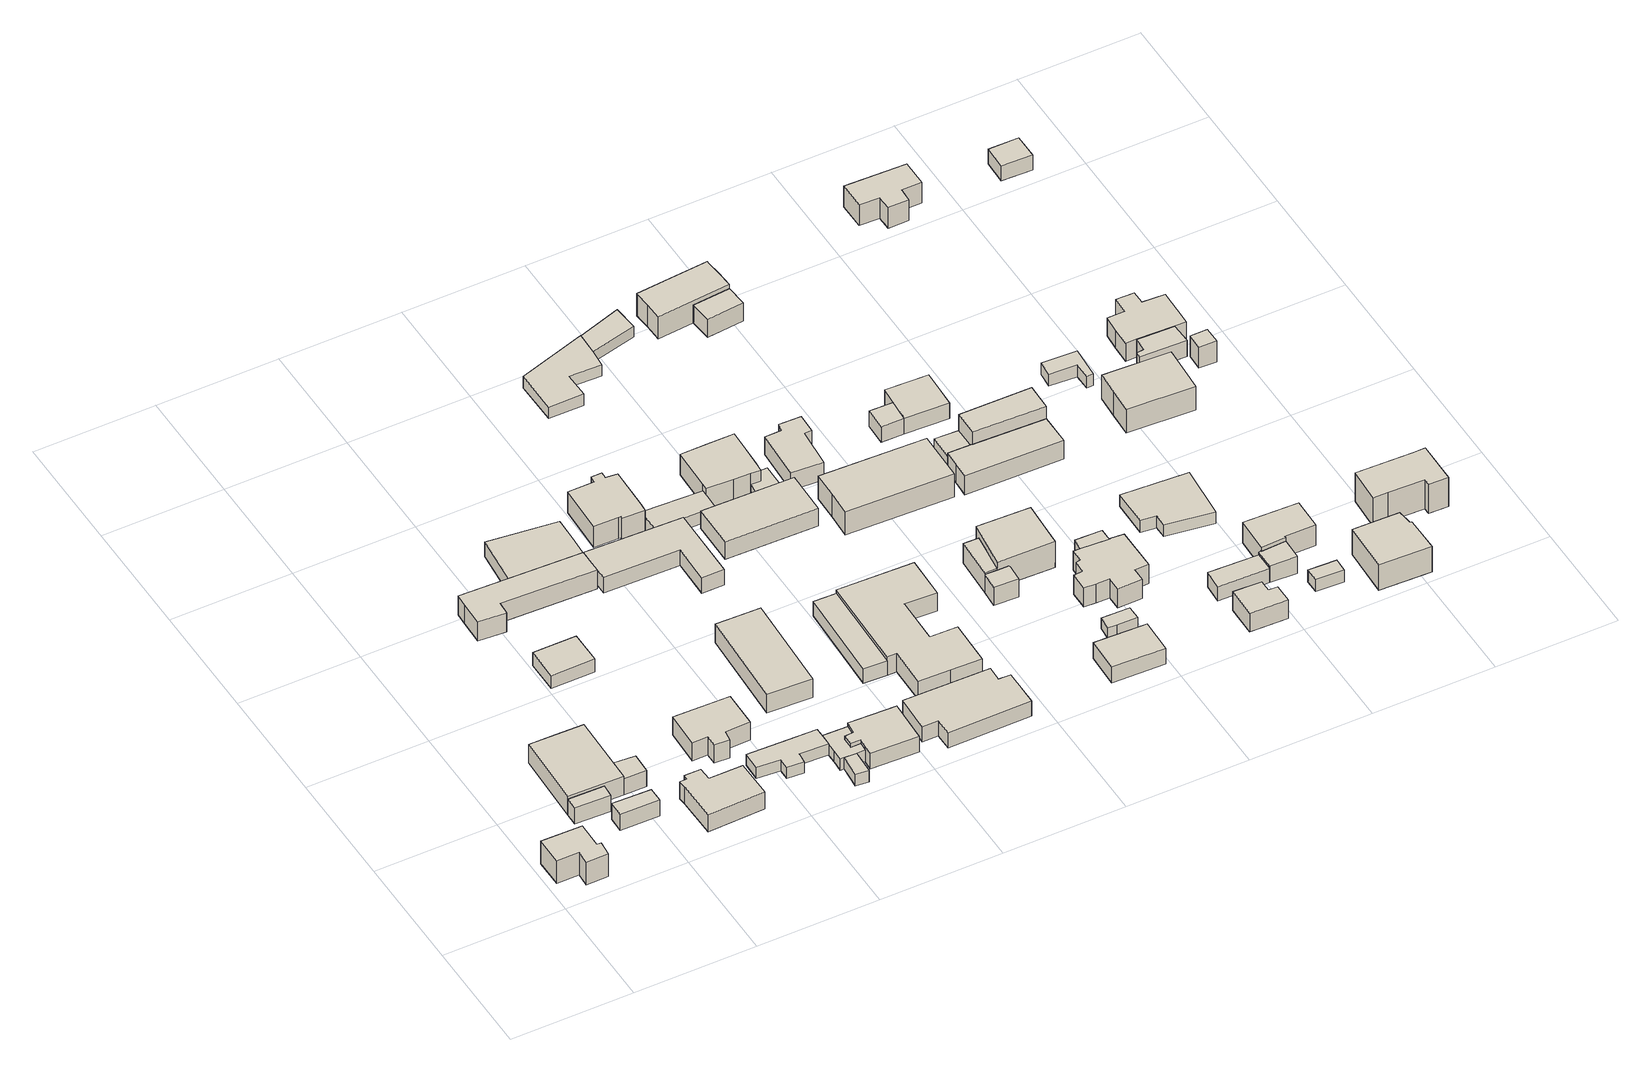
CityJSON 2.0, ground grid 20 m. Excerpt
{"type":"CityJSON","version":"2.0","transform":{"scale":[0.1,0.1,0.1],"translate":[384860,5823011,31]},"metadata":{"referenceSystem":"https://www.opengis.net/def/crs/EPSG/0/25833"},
"CityObjects":{
"building1":{"type":"Building","attributes":{"Gemeindeschluessel":"11000004","BezugspunktDach":"2200","function":"31001_1010","measuredHeight":4.39,"storeysAboveGround":1},"address":[{"country":"Germany","locality":"Berlin","thoroughfareNumber":"26","thoroughfareName":"Straße 70"}],"geometry":[{"type":"Solid","lod":"1","boundaries":[[[[0,1,2,3,4,5,6,7]],[[8,9,10,11,12,13,14,15]],[[8,15,7,6]],[[9,8,6,5]],[[10,9,5,4]],[[11,10,4,3]],[[12,11,3,2]],[[13,12,2,1]],[[14,13,1,0]],[[15,14,0,7]]]]}]},
"building2":{"type":"Building","attributes":{"Gemeindeschluessel":"11000004","BezugspunktDach":"2200","function":"31001_1010","measuredHeight":3.67,"storeysAboveGround":1},"address":[{"country":"Germany","locality":"Berlin","thoroughfareNumber":"26 (1)","thoroughfareName":"Straße 70"}],"geometry":[{"type":"Solid","lod":"1","boundaries":[[[[16,17,18,19]],[[20,21,22,23]],[[20,23,19,18]],[[21,20,18,17]],[[22,21,17,16]],[[23,22,16,19]]]]}]},
"building3":{"type":"Building","attributes":{"Gemeindeschluessel":"11000004","function":"31001_1010"},"address":[{"country":"Germany","locality":"Berlin","thoroughfareNumber":"28 (30)","thoroughfareName":"Straße 70"}],"children":["building3-1","building3-2","building3-3"]},
"building3-1":{"type":"BuildingPart","attributes":{"BezugspunktDach":"2200","measuredHeight":4.14,"storeysAboveGround":1},"parents":["building3"],"geometry":[{"type":"MultiSurface","lod":"1","boundaries":[[[24,25,26,27,28]],[[29,30,31,32,33]],[[29,33,28,27]],[[30,29,27,26]],[[31,30,26,25]],[[34,35,36,31,25,24]],[[33,32,24,28],[37,38,39,33]],[[32,36,35,34]],[[37,33,39,38]]]}]},
"building3-2":{"type":"BuildingPart","attributes":{"BezugspunktDach":"2200","measuredHeight":3.04,"storeysAboveGround":1},"parents":["building3"],"geometry":[{"type":"Solid","lod":"1","boundaries":[[[[40,41,35,34]],[[36,42,43,32]],[[42,36,35,41]],[[43,42,41,40]],[[32,43,40,34]],[[36,32,34,35]]]]}]},
"building3-3":{"type":"BuildingPart","attributes":{"BezugspunktDach":"2200","measuredHeight":3.04,"storeysAboveGround":1},"parents":["building3"],"geometry":[{"type":"Solid","lod":"1","boundaries":[[[[44,38,37,45]],[[33,39,46,47]],[[33,47,45,37]],[[46,39,38,44]],[[47,46,44,45]],[[39,33,37,38]]]]}]},
"building4":{"type":"Building","attributes":{"Gemeindeschluessel":"11000004","BezugspunktDach":"2200","function":"31001_1010","measuredHeight":4.05,"storeysAboveGround":1},"address":[{"country":"Germany","locality":"Berlin","thoroughfareNumber":"26 (2)","thoroughfareName":"Straße 70"}],"geometry":[{"type":"Solid","lod":"1","boundaries":[[[[48,49,50,51,52,53,54,55,56]],[[57,58,59,60,61,62,63,64,65]],[[57,65,56,55]],[[58,57,55,54]],[[59,58,54,53]],[[60,59,53,52]],[[61,60,52,51]],[[62,61,51,50]],[[63,62,50,49]],[[64,63,49,48]],[[65,64,48,56]]]]}]},
"building5":{"type":"Building","attributes":{"Gemeindeschluessel":"11000004","BezugspunktDach":"2200","function":"31001_1310","measuredHeight":2.54,"storeysAboveGround":1},"address":[{"country":"Germany","locality":"Berlin","thoroughfareNumber":"28 (1)","thoroughfareName":"Straße 70"}],"geometry":[{"type":"Solid","lod":"1","boundaries":[[[[66,67,68,69]],[[70,71,72,73]],[[70,73,69,68]],[[71,70,68,67]],[[72,71,67,66]],[[73,72,66,69]]]]}]},
"building6":{"type":"Building","attributes":{"Gemeindeschluessel":"11000004","BezugspunktDach":"2200","function":"31001_1010","measuredHeight":4.11,"storeysAboveGround":1},"address":[{"country":"Germany","locality":"Berlin","thoroughfareNumber":"28 (29)","thoroughfareName":"Straße 70"}],"geometry":[{"type":"Solid","lod":"1","boundaries":[[[[74,75,76,77,78,79,80,81]],[[82,83,84,85,86,87,88,89]],[[82,89,81,80]],[[83,82,80,79]],[[84,83,79,78]],[[85,84,78,77]],[[86,85,77,76]],[[87,86,76,75]],[[88,87,75,74]],[[89,88,74,81]]]]}]},
"building7":{"type":"Building","attributes":{"Gemeindeschluessel":"11000004","BezugspunktDach":"2200","function":"31001_1010","measuredHeight":4.95,"storeysAboveGround":1},"address":[{"country":"Germany","locality":"Berlin","thoroughfareNumber":"28","thoroughfareName":"Straße 70"}],"geometry":[{"type":"Solid","lod":"1","boundaries":[[[[90,91,92,93,94,95,96,97]],[[98,99,100,101,102,103,104,105]],[[98,105,97,96]],[[99,98,96,95]],[[100,99,95,94]],[[101,100,94,93]],[[102,101,93,92]],[[103,102,92,91]],[[104,103,91,90]],[[105,104,90,97]]]]}]},
"building8":{"type":"Building","attributes":{"Gemeindeschluessel":"11000004","BezugspunktDach":"2200","function":"31001_1310","measuredHeight":2.06,"storeysAboveGround":1},"address":[{"country":"Germany","locality":"Berlin","thoroughfareNumber":"26 (3)","thoroughfareName":"Straße 70"}],"geometry":[{"type":"Solid","lod":"1","boundaries":[[[[106,107,108,109,110,111,112,113,114,115]],[[116,117,118,119,120,121,122,123,124,125]],[[116,125,115,114]],[[117,116,114,113]],[[118,117,113,112]],[[119,118,112,111]],[[120,119,111,110]],[[121,120,110,109]],[[122,121,109,108]],[[123,122,108,107]],[[124,123,107,106]],[[125,124,106,115]]]]}]},
"building9":{"type":"Building","attributes":{"Gemeindeschluessel":"11000004","BezugspunktDach":"2200","function":"31001_1310","measuredHeight":2.2,"storeysAboveGround":1},"address":[{"country":"Germany","locality":"Berlin","thoroughfareNumber":"26 (5)","thoroughfareName":"Straße 70"}],"geometry":[{"type":"Solid","lod":"1","boundaries":[[[[126,127,128,129]],[[130,131,132,133]],[[130,133,129,128]],[[131,130,128,127]],[[132,131,127,126]],[[133,132,126,129]]]]}]},
"building10":{"type":"Building","attributes":{"Gemeindeschluessel":"11000004","BezugspunktDach":"2200","function":"31001_1000","measuredHeight":3.29,"storeysAboveGround":1},"address":[{"country":"Germany","locality":"Berlin","thoroughfareNumber":"30 (33)","thoroughfareName":"Straße 70"}],"geometry":[{"type":"Solid","lod":"1","boundaries":[[[[134,135,136,137,138]],[[139,140,141,142,143]],[[139,143,138,137]],[[140,139,137,136]],[[141,140,136,135]],[[142,141,135,134]],[[143,142,134,138]]]]}]},
"building11":{"type":"Building","attributes":{"Gemeindeschluessel":"11000004","BezugspunktDach":"2200","function":"51009_1610","measuredHeight":2.19,"storeysAboveGround":0},"address":[{"country":"Germany","locality":"Berlin"}],"geometry":[{"type":"Solid","lod":"1","boundaries":[[[[128,127,144,145,146,147,148,149,111,110,150,151]],[[152,153,154,155,156,157,158,159,160,131,130,161]],[[152,161,151,150]],[[153,152,150,110]],[[154,153,110,111]],[[155,154,111,149]],[[156,155,149,148]],[[157,156,148,147]],[[158,157,147,146]],[[159,158,146,145]],[[160,159,145,144]],[[131,160,144,127]],[[130,131,127,128]],[[161,130,128,151]]]]}]},
"building12":{"type":"Building","attributes":{"Gemeindeschluessel":"11000004","BezugspunktDach":"2200","function":"31001_1010","measuredHeight":4.24,"storeysAboveGround":1},"address":[{"country":"Germany","locality":"Berlin","thoroughfareNumber":"28 (28)","thoroughfareName":"Straße 70"}],"geometry":[{"type":"Solid","lod":"1","boundaries":[[[[162,163,164,165,166]],[[167,168,169,170,171]],[[167,171,166,165]],[[168,167,165,164]],[[169,168,164,163]],[[170,169,163,162]],[[171,170,162,166]]]]}]},
"building13":{"type":"Building","attributes":{"Gemeindeschluessel":"11000004","BezugspunktDach":"2200","function":"31001_1010","measuredHeight":4.25,"storeysAboveGround":1},"address":[{"country":"Germany","locality":"Berlin","thoroughfareNumber":"26 (4)","thoroughfareName":"Straße 70"}],"geometry":[{"type":"Solid","lod":"1","boundaries":[[[[172,173,174,175,176,177,178,179,180]],[[181,182,183,184,185,186,187,188,189]],[[181,189,180,179]],[[182,181,179,178]],[[183,182,178,177]],[[184,183,177,176]],[[185,184,176,175]],[[186,185,175,174]],[[187,186,174,173]],[[188,187,173,172]],[[189,188,172,180]]]]}]},
"building14":{"type":"Building","attributes":{"Gemeindeschluessel":"11000004","BezugspunktDach":"2200","function":"31001_1000","measuredHeight":2.99,"storeysAboveGround":1},"address":[{"country":"Germany","locality":"Berlin","thoroughfareNumber":"28 (31)","thoroughfareName":"Straße 70"}],"geometry":[{"type":"Solid","lod":"1","boundaries":[[[[92,190,191,192,193,194,94]],[[195,196,197,198,199,200,201]],[[195,201,94,194]],[[196,195,194,193]],[[197,196,193,192]],[[198,197,192,191]],[[199,198,191,190]],[[200,199,190,92]],[[201,200,92,94]]]]}]},
"building15":{"type":"Building","attributes":{"Gemeindeschluessel":"11000004","BezugspunktDach":"2200","function":"31001_1010","measuredHeight":5.04,"storeysAboveGround":1},"address":[{"country":"Germany","locality":"Berlin","thoroughfareNumber":"30 (32)","thoroughfareName":"Straße 70"}],"geometry":[{"type":"Solid","lod":"1","boundaries":[[[[202,203,204,205,206,207,208,209,210,211,212,213,214]],[[215,216,217,218,219,220,221,222,223,224,225,226,227]],[[215,227,214,213]],[[216,215,213,212]],[[217,216,212,211]],[[218,217,211,210]],[[219,218,210,209]],[[220,219,209,208]],[[221,220,208,207]],[[222,221,207,206]],[[223,222,206,205]],[[224,223,205,204]],[[225,224,204,203]],[[226,225,203,202]],[[227,226,202,214]]]]}]},
"building16":{"type":"Building","attributes":{"Gemeindeschluessel":"11000004","BezugspunktDach":"2200","function":"31001_1310","measuredHeight":2.84,"storeysAboveGround":1},"address":[{"country":"Germany","locality":"Berlin","thoroughfareNumber":"28 (27)","thoroughfareName":"Straße 70"}],"geometry":[{"type":"Solid","lod":"1","boundaries":[[[[228,229,230,231]],[[232,233,234,235]],[[232,235,231,230]],[[233,232,230,229]],[[234,233,229,228]],[[235,234,228,231]]]]}]},
"building17":{"type":"Building","attributes":{"Gemeindeschluessel":"11000004","BezugspunktDach":"2200","function":"31001_1010","measuredHeight":2.87,"storeysAboveGround":1},"address":[{"country":"Germany","locality":"Berlin","thoroughfareNumber":"26 (6)","thoroughfareName":"Straße 70"}],"geometry":[{"type":"Solid","lod":"1","boundaries":[[[[236,237,238,239,240,241,242,243]],[[244,245,246,247,248,249,250,251]],[[244,251,243,242]],[[245,244,242,241]],[[246,245,241,240]],[[247,246,240,239]],[[248,247,239,238]],[[249,248,238,237]],[[250,249,237,236]],[[251,250,236,243]]]]}]},
"building18":{"type":"Building","attributes":{"Gemeindeschluessel":"11000004","BezugspunktDach":"2200","function":"31001_1310","measuredHeight":2.23,"storeysAboveGround":1},"address":[{"country":"Germany","locality":"Berlin","thoroughfareNumber":"30 (31)","thoroughfareName":"Straße 70"}],"geometry":[{"type":"Solid","lod":"1","boundaries":[[[[252,253,254,255,256,257]],[[258,259,260,261,262,263]],[[258,263,257,256]],[[259,258,256,255]],[[260,259,255,254]],[[261,260,254,253]],[[262,261,253,252]],[[263,262,252,257]]]]}]},
"building19":{"type":"Building","attributes":{"Gemeindeschluessel":"11000004","BezugspunktDach":"2200","function":"31001_1310","measuredHeight":3.51,"storeysAboveGround":1},"address":[{"country":"Germany","locality":"Berlin","thoroughfareNumber":"28 (26)","thoroughfareName":"Straße 70"}],"geometry":[{"type":"Solid","lod":"1","boundaries":[[[[264,265,266,267,268,269,270,271,272,273,274]],[[233,275,276,277,278,279,280,281,282,283,234]],[[233,234,274,273]],[[275,233,273,272]],[[276,275,272,271]],[[277,276,271,270]],[[278,277,270,269]],[[279,278,269,268]],[[280,279,268,267]],[[281,280,267,266]],[[282,281,266,265]],[[283,282,265,264]],[[234,283,264,274]]]]}]},
"building20":{"type":"Building","attributes":{"Gemeindeschluessel":"11000004","BezugspunktDach":"2200","function":"31001_1000","measuredHeight":3.37,"storeysAboveGround":1},"address":[{"country":"Germany","locality":"Berlin","thoroughfareNumber":"28 (32)","thoroughfareName":"Straße 70"}],"geometry":[{"type":"Solid","lod":"1","boundaries":[[[[284,285,286,287]],[[288,289,290,291]],[[288,291,287,286]],[[289,288,286,285]],[[290,289,285,284]],[[291,290,284,287]]]]}]},
"building21":{"type":"Building","attributes":{"Gemeindeschluessel":"11000004","BezugspunktDach":"2200","function":"31001_1000","measuredHeight":2.21,"storeysAboveGround":1},"address":[{"country":"Germany","locality":"Berlin","thoroughfareNumber":"30 (35)","thoroughfareName":"Straße 70"}],"geometry":[{"type":"Solid","lod":"1","boundaries":[[[[292,293,294,295,296,297,298]],[[299,300,301,302,303,304,305]],[[299,305,298,297]],[[300,299,297,296]],[[301,300,296,295]],[[302,301,295,294]],[[303,302,294,293]],[[304,303,293,292]],[[305,304,292,298]]]]}]},
"building22":{"type":"Building","attributes":{"Gemeindeschluessel":"11000004","BezugspunktDach":"2200","function":"31001_1000","measuredHeight":5.06,"storeysAboveGround":1},"address":[{"country":"Germany","locality":"Berlin","thoroughfareNumber":"30 (30)","thoroughfareName":"Straße 70"}],"geometry":[{"type":"Solid","lod":"1","boundaries":[[[[306,307,308,309,310,311,312,313,314]],[[315,316,317,318,319,320,321,322,323]],[[315,323,314,313]],[[316,315,313,312]],[[317,316,312,311]],[[318,317,311,310]],[[319,318,310,309]],[[320,319,309,308]],[[321,320,308,307]],[[322,321,307,306]],[[323,322,306,314]]]]}]},
"building23":{"type":"Building","attributes":{"Gemeindeschluessel":"11000004","BezugspunktDach":"2200","function":"31001_1310","measuredHeight":1.45,"storeysAboveGround":1},"address":[{"country":"Germany","locality":"Berlin","thoroughfareNumber":"30 (29)","thoroughfareName":"Straße 70"}],"geometry":[{"type":"Solid","lod":"1","boundaries":[[[[324,325,326,327,328,329]],[[330,331,332,333,334,335]],[[330,335,329,328]],[[331,330,328,327]],[[332,331,327,326]],[[333,332,326,325]],[[334,333,325,324]],[[335,334,324,329]]]]}]},
"building24":{"type":"Building","attributes":{"Gemeindeschluessel":"11000004","BezugspunktDach":"2200","function":"31001_2143","measuredHeight":2.06,"storeysAboveGround":1},"address":[{"country":"Germany","locality":"Berlin","thoroughfareNumber":"30 (34)","thoroughfareName":"Straße 70"}],"geometry":[{"type":"Solid","lod":"1","boundaries":[[[[336,337,338,339]],[[299,340,341,300]],[[299,300,339,338]],[[340,299,338,337]],[[341,340,337,336]],[[300,341,336,339]]]]}]},
"building25":{"type":"Building","attributes":{"Gemeindeschluessel":"11000004","BezugspunktDach":"2200","function":"31001_1010","measuredHeight":3.46,"storeysAboveGround":1},"address":[{"country":"Germany","locality":"Berlin","thoroughfareNumber":"30 (28)","thoroughfareName":"Straße 70"}],"geometry":[{"type":"Solid","lod":"1","boundaries":[[[[342,343,344,345,346,347,348,349]],[[350,351,352,353,354,355,356,357]],[[350,357,349,348]],[[351,350,348,347]],[[352,351,347,346]],[[353,352,346,345]],[[354,353,345,344]],[[355,354,344,343]],[[356,355,343,342]],[[357,356,342,349]]]]}]},
"building26":{"type":"Building","attributes":{"Gemeindeschluessel":"11000004","BezugspunktDach":"2200","function":"31001_1000","measuredHeight":3.62,"storeysAboveGround":1},"address":[{"country":"Germany","locality":"Berlin","thoroughfareNumber":"26 (20)","thoroughfareName":"Straße 70"}],"geometry":[{"type":"Solid","lod":"1","boundaries":[[[[358,359,360,361,362]],[[363,364,365,366,367]],[[363,367,362,361]],[[364,363,361,360]],[[365,364,360,359]],[[366,365,359,358]],[[367,366,358,362]]]]}]},
"building27":{"type":"Building","attributes":{"Gemeindeschluessel":"11000004","BezugspunktDach":"2200","function":"31001_1000","measuredHeight":6.09,"storeysAboveGround":1},"address":[{"country":"Germany","locality":"Berlin","thoroughfareNumber":"28 (2)","thoroughfareName":"Straße 70"}],"geometry":[{"type":"Solid","lod":"1","boundaries":[[[[368,369,370,371,372]],[[373,374,375,376,377]],[[373,377,372,371]],[[374,373,371,370]],[[375,374,370,369]],[[376,375,369,368]],[[377,376,368,372]]]]}]},
"building28":{"type":"Building","attributes":{"Gemeindeschluessel":"11000004","function":"31001_1010"},"address":[{"country":"Germany","locality":"Berlin","thoroughfareNumber":"28 (25)","thoroughfareName":"Straße 70"}],"children":["building28-1","building28-2","building28-3"]},
"building28-1":{"type":"BuildingPart","attributes":{"BezugspunktDach":"2200","measuredHeight":6.24,"storeysAboveGround":1},"parents":["building28"],"geometry":[{"type":"MultiSurface","lod":"1","boundaries":[[[378,379,380,381,382]],[[383,384,385,386,387]],[[383,388,389,390,382,381]],[[384,383,381,380]],[[385,384,380,379]],[[386,385,379,378]],[[391,392,393,386,378,382]],[[387,390,389,388]],[[387,393,392,391]]]}]},
"building28-2":{"type":"BuildingPart","attributes":{"BezugspunktDach":"2200","measuredHeight":3.85,"storeysAboveGround":1},"parents":["building28"],"geometry":[{"type":"Solid","lod":"1","boundaries":[[[[390,389,394,395]],[[396,388,387,397]],[[396,397,395,394]],[[388,396,394,389]],[[397,387,390,395],[397,398,391,387]],[[389,390,387,388]],[[391,398,397,387]]]]}]},
"building28-3":{"type":"BuildingPart","attributes":{"BezugspunktDach":"2200","measuredHeight":3.99,"storeysAboveGround":1},"parents":["building28"],"geometry":[{"type":"MultiSurface","lod":"1","boundaries":[[[399,392,398,400]],[[397,393,401,402]],[[397,402,400,398]],[[401,393,392,399]],[[402,401,399,400]],[[393,387,391,392]],[[398,391,387,397]]]}]},
"building29":{"type":"Building","attributes":{"Gemeindeschluessel":"11000004","BezugspunktDach":"2200","function":"31001_1310","measuredHeight":2,"storeysAboveGround":1},"address":[{"country":"Germany","locality":"Berlin","thoroughfareNumber":"28 (24)","thoroughfareName":"Straße 70"}],"geometry":[{"type":"Solid","lod":"1","boundaries":[[[[403,404,405,406,407]],[[408,409,410,411,412]],[[408,412,407,406]],[[409,408,406,405]],[[410,409,405,404]],[[411,410,404,403]],[[412,411,403,407]]]]}]},
"building30":{"type":"Building","attributes":{"Gemeindeschluessel":"11000004","function":"31001_1010"},"address":[{"country":"Germany","locality":"Berlin","thoroughfareNumber":"30","thoroughfareName":"Straße 70"}],"children":["building30-1","building30-2"]},
"building30-1":{"type":"BuildingPart","attributes":{"BezugspunktDach":"2200","measuredHeight":5.17,"storeysAboveGround":1},"parents":["building30"],"geometry":[{"type":"Solid","lod":"1","boundaries":[[[[413,414,415,416,417,418,419,420]],[[421,422,423,424,425,426,427,428]],[[421,428,420,419]],[[422,421,419,418]],[[423,422,418,417]],[[424,423,417,416]],[[425,424,416,415]],[[426,425,415,414],[429,430,431,425]],[[427,426,414,413]],[[428,427,413,420]],[[430,429,425,431]]]]}]},
"building30-2":{"type":"BuildingPart","attributes":{"BezugspunktDach":"2200","measuredHeight":3.55,"storeysAboveGround":1},"parents":["building30"],"geometry":[{"type":"Solid","lod":"1","boundaries":[[[[432,433,431,430]],[[425,434,435,429]],[[434,425,431,433]],[[435,434,433,432]],[[429,435,432,430]],[[429,430,431,425]]]]}]},
"building31":{"type":"Building","attributes":{"Gemeindeschluessel":"11000004","function":"31001_1010"},"address":[{"country":"Germany","locality":"Berlin","thoroughfareNumber":"28 (23)","thoroughfareName":"Straße 70"}],"children":["building31-1","building31-2"]},
"building31-1":{"type":"BuildingPart","attributes":{"BezugspunktDach":"2200","measuredHeight":5.61,"storeysAboveGround":1},"parents":["building31"],"geometry":[{"type":"MultiSurface","lod":"1","boundaries":[[[436,437,438,439,440,441,442,443,444,445,446,447,448,449,450,451]],[[452,453,454,455,456,457,458,459,460,461,462,463,464,465,466,467]],[[452,467,451,450]],[[453,452,450,449]],[[454,453,449,448]],[[455,454,448,447]],[[456,455,447,446]],[[457,456,446,445]],[[458,468,469,445,444]],[[459,458,444,443]],[[460,459,443,442]],[[461,460,442,441]],[[462,461,441,440]],[[463,462,440,439]],[[464,463,439,438]],[[465,464,438,437]],[[466,465,437,436]],[[467,466,436,451]],[[457,469,468,458]]]}]},
"building31-2":{"type":"BuildingPart","attributes":{"BezugspunktDach":"2200","measuredHeight":3.39,"storeysAboveGround":1},"parents":["building31"],"geometry":[{"type":"Solid","lod":"1","boundaries":[[[[468,470,471,472,469]],[[473,474,459,458,457]],[[473,457,469,472]],[[474,473,472,471]],[[459,474,471,470]],[[458,459,470,468]],[[457,458,468,469]]]]}]},
"building32":{"type":"Building","attributes":{"Gemeindeschluessel":"11000004","function":"31001_1010"},"address":[{"country":"Germany","locality":"Berlin","thoroughfareNumber":"30 (27)","thoroughfareName":"Straße 70"}],"children":["building32-1","building32-2"]},
"building32-1":{"type":"BuildingPart","attributes":{"BezugspunktDach":"2200","measuredHeight":2.94,"storeysAboveGround":1},"parents":["building32"],"geometry":[{"type":"MultiSurface","lod":"1","boundaries":[[[475,476,477,478]],[[479,480,481,482]],[[479,482,483,484,477]],[[480,479,477,476]],[[481,480,476,475]],[[482,481,475,478]],[[478,484,483,482]]]}]},
"building32-2":{"type":"BuildingPart","attributes":{"BezugspunktDach":"2200","measuredHeight":2.94,"storeysAboveGround":1},"parents":["building32"],"geometry":[{"type":"MultiSurface","lod":"1","boundaries":[[[478,484,485,486]],[[487,483,482,488]],[[487,488,486,485]],[[483,487,485,484]],[[488,482,478,486]],[[482,483,484,489,478]]]}]},
"building33":{"type":"Building","attributes":{"Gemeindeschluessel":"11000004","function":"31001_1000"},"address":[{"country":"Germany","locality":"Berlin","thoroughfareNumber":"28 (33)","thoroughfareName":"Straße 70"}],"children":["building33-1","building33-2","building33-3"]},
"building33-1":{"type":"BuildingPart","attributes":{"BezugspunktDach":"2200","measuredHeight":5.63,"storeysAboveGround":2},"parents":["building33"],"geometry":[{"type":"MultiSurface","lod":"1","boundaries":[[[490,491,492,493]],[[494,495,496,497]],[[498,499,497,493,492]],[[495,494,492,491]],[[496,495,491,490]],[[500,501,496,490,493]],[[494,497,499,498]],[[497,496,501,500]]]}]},
"building33-2":{"type":"BuildingPart","attributes":{"BezugspunktDach":"2200","measuredHeight":4.29,"storeysAboveGround":2},"parents":["building33"],"geometry":[{"type":"MultiSurface","lod":"1","boundaries":[[[502,501,503,504,505]],[[506,507,508,509,510]],[[506,510,505,504]],[[507,506,504,503]],[[508,511,497,496]],[[503,500,499,512]],[[509,508,501,502]],[[510,509,502,505]],[[496,497,500,501]],[[507,512,499,497,511]]]}]},
"building33-3":{"type":"BuildingPart","attributes":{"BezugspunktDach":"2200","measuredHeight":2.87,"storeysAboveGround":2},"parents":["building33"],"geometry":[{"type":"MultiSurface","lod":"1","boundaries":[[[499,498,513,512]],[[514,515,511,507]],[[514,507,512,513]],[[515,514,513,498]],[[511,515,494,497,499]],[[516,498,499,497,494]],[[507,511,497,499,512]]]}]},
"building34":{"type":"Building","attributes":{"Gemeindeschluessel":"11000004","BezugspunktDach":"2200","function":"31001_1010","measuredHeight":3.59,"storeysAboveGround":1},"address":[{"country":"Germany","locality":"Berlin","thoroughfareNumber":"26 (7)","thoroughfareName":"Straße 70"}],"geometry":[{"type":"Solid","lod":"1","boundaries":[[[[517,518,519,520,521,522]],[[523,524,525,526,527,528]],[[523,528,522,521]],[[524,523,521,520]],[[525,524,520,519]],[[526,525,519,518]],[[527,526,518,517]],[[528,527,517,522]]]]}]},
"building35":{"type":"Building","attributes":{"Gemeindeschluessel":"11000004","BezugspunktDach":"2200","function":"31001_1310","measuredHeight":3.14,"storeysAboveGround":1},"address":[{"country":"Germany","locality":"Berlin","thoroughfareNumber":"28 (22)","thoroughfareName":"Straße 70"}],"geometry":[{"type":"Solid","lod":"1","boundaries":[[[[529,530,531,532]],[[533,534,535,536]],[[533,536,532,531]],[[534,533,531,530]],[[535,534,530,529]],[[536,535,529,532]]]]}]},
"building36":{"type":"Building","attributes":{"Gemeindeschluessel":"11000004","BezugspunktDach":"2200","function":"31001_1010","measuredHeight":2.39,"storeysAboveGround":1},"address":[{"country":"Germany","locality":"Berlin","thoroughfareNumber":"28 (21)","thoroughfareName":"Straße 70"}],"geometry":[{"type":"Solid","lod":"1","boundaries":[[[[537,538,539,540,541,542]],[[543,544,545,546,547,548]],[[543,548,542,541]],[[544,543,541,540]],[[545,544,540,539]],[[546,545,539,538]],[[547,546,538,537]],[[548,547,537,542]]]]}]},
"building37":{"type":"Building","attributes":{"Gemeindeschluessel":"11000004","BezugspunktDach":"2200","function":"31001_1310","measuredHeight":2.36,"storeysAboveGround":1},"address":[{"country":"Germany","locality":"Berlin","thoroughfareNumber":"26 (8)","thoroughfareName":"Straße 70"}],"geometry":[{"type":"Solid","lod":"1","boundaries":[[[[549,550,551,552]],[[553,554,555,556]],[[553,556,552,551]],[[554,553,551,550]],[[555,554,550,549]],[[556,555,549,552]]]]}]},
"building38":{"type":"Building","attributes":{"Gemeindeschluessel":"11000004","function":"31001_1010"},"address":[{"country":"Germany","locality":"Berlin","thoroughfareNumber":"28 (20)","thoroughfareName":"Straße 70"}],"children":["building38-1","building38-2"]},
"building38-1":{"type":"BuildingPart","attributes":{"BezugspunktDach":"2200","measuredHeight":4.06,"storeysAboveGround":1},"parents":["building38"],"geometry":[{"type":"MultiSurface","lod":"1","boundaries":[[[557,558,559,560,561,562,563]],[[564,565,566,567,568,569,570]],[[564,570,563,562]],[[565,564,562,561]],[[566,565,561,560]],[[567,566,560,559]],[[568,567,559,558]],[[569,571,572,558,557]],[[570,569,557,563]],[[568,572,571,569]]]}]},
"building38-2":{"type":"BuildingPart","attributes":{"BezugspunktDach":"2200","measuredHeight":3.69,"storeysAboveGround":1},"parents":["building38"],"geometry":[{"type":"Solid","lod":"1","boundaries":[[[[573,572,571,574,575,576]],[[534,570,569,568,577,535]],[[534,535,576,575]],[[570,534,575,574]],[[569,570,574,571]],[[577,568,572,573]],[[535,577,573,576]],[[571,572,568,569]]]]}]},
"building39":{"type":"Building","attributes":{"Gemeindeschluessel":"11000004","BezugspunktDach":"2200","function":"31001_1010","measuredHeight":2.23,"storeysAboveGround":1},"address":[{"country":"Germany","locality":"Berlin","thoroughfareNumber":"30 (26)","thoroughfareName":"Straße 70"}],"geometry":[{"type":"Solid","lod":"1","boundaries":[[[[578,579,580,581,582,583]],[[584,585,586,587,588,589]],[[584,589,583,582]],[[585,584,582,581]],[[586,585,581,580]],[[587,586,580,579]],[[588,587,579,578]],[[589,588,578,583]]]]}]},
"building40":{"type":"Building","attributes":{"Gemeindeschluessel":"11000004","BezugspunktDach":"2200","function":"31001_1000","measuredHeight":5.61,"storeysAboveGround":1},"address":[{"country":"Germany","locality":"Berlin","thoroughfareNumber":"28 (43)","thoroughfareName":"Straße 70"}],"geometry":[{"type":"Solid","lod":"1","boundaries":[[[[590,591,592,593,594]],[[595,596,597,598,599]],[[595,599,594,593]],[[596,595,593,592]],[[597,596,592,591]],[[598,597,591,590]],[[599,598,590,594]]]]}]},
"building41":{"type":"Building","attributes":{"Gemeindeschluessel":"11000004","BezugspunktDach":"2200","function":"31001_1010","measuredHeight":4.9,"storeysAboveGround":1},"address":[{"country":"Germany","locality":"Berlin","thoroughfareNumber":"26 (9)","thoroughfareName":"Straße 70"}],"geometry":[{"type":"Solid","lod":"1","boundaries":[[[[600,601,602,603,604,605,606]],[[607,608,609,610,611,612,613]],[[607,613,606,605]],[[608,607,605,604]],[[609,608,604,603]],[[610,609,603,602]],[[611,610,602,601]],[[612,611,601,600]],[[613,612,600,606]]]]}]},
"building42":{"type":"Building","attributes":{"Gemeindeschluessel":"11000004","BezugspunktDach":"2200","function":"31001_1010","measuredHeight":4.06,"storeysAboveGround":1},"address":[{"country":"Germany","locality":"Berlin","thoroughfareNumber":"30 (4)","thoroughfareName":"Straße 70"}],"geometry":[{"type":"Solid","lod":"1","boundaries":[[[[614,615,616,617,618,619,620,621]],[[622,623,624,625,626,627,628,629]],[[622,629,621,620]],[[623,622,620,619]],[[624,623,619,618]],[[625,624,618,617]],[[626,625,617,616]],[[627,626,616,615]],[[628,627,615,614]],[[629,628,614,621]]]]}]},
"building43":{"type":"Building","attributes":{"Gemeindeschluessel":"11000004","BezugspunktDach":"2200","function":"31001_1310","measuredHeight":3.08,"storeysAboveGround":1},"address":[{"country":"Germany","locality":"Berlin","thoroughfareNumber":"30 (25)","thoroughfareName":"Straße 70"}],"geometry":[{"type":"Solid","lod":"1","boundaries":[[[[630,631,632,633,634,635]],[[636,637,638,639,640,641]],[[636,641,635,634]],[[637,636,634,633]],[[638,637,633,632]],[[639,638,632,631]],[[640,639,631,630]],[[641,640,630,635]]]]}]},
"building44":{"type":"Building","attributes":{"Gemeindeschluessel":"11000004","BezugspunktDach":"2200","function":"31001_1010","measuredHeight":5.61,"storeysAboveGround":2},"address":[{"country":"Germany","locality":"Berlin","thoroughfareNumber":"28 (19)","thoroughfareName":"Straße 70"}],"geometry":[{"type":"Solid","lod":"1","boundaries":[[[[642,643,644,645,646,647,648,649]],[[650,651,652,653,654,655,656,657]],[[650,657,649,648]],[[651,650,648,647]],[[652,651,647,646]],[[653,652,646,645]],[[654,653,645,644]],[[655,654,644,643]],[[656,655,643,642]],[[657,656,642,649]]]]}]},
"building45":{"type":"Building","attributes":{"Gemeindeschluessel":"11000004","BezugspunktDach":"2200","function":"31001_1010","measuredHeight":6.13,"storeysAboveGround":1},"address":[{"country":"Germany","locality":"Berlin","thoroughfareNumber":"30 (24)","thoroughfareName":"Straße 70"}],"geometry":[{"type":"Solid","lod":"1","boundaries":[[[[658,659,660,661,662,663,664,665,666,667,668,669]],[[670,671,672,673,674,675,676,677,678,679,680,681]],[[670,681,669,668]],[[671,670,668,667]],[[672,671,667,666]],[[673,672,666,665]],[[674,673,665,664]],[[675,674,664,663]],[[676,675,663,662]],[[677,676,662,661]],[[678,677,661,660]],[[679,678,660,659]],[[680,679,659,658]],[[681,680,658,669]]]]}]},
"building46":{"type":"Building","attributes":{"Gemeindeschluessel":"11000004","BezugspunktDach":"2200","function":"31001_1310","measuredHeight":4.08,"storeysAboveGround":1},"address":[{"country":"Germany","locality":"Berlin","thoroughfareNumber":"28 (3)","thoroughfareName":"Straße 70"}],"geometry":[{"type":"Solid","lod":"1","boundaries":[[[[682,683,684,685]],[[686,687,688,689]],[[686,689,685,684]],[[687,686,684,683]],[[688,687,683,682]],[[689,688,682,685]]]]}]},
"building47":{"type":"Building","attributes":{"Gemeindeschluessel":"11000004","BezugspunktDach":"2200","function":"31001_1010","measuredHeight":2.82,"storeysAboveGround":1},"address":[{"country":"Germany","locality":"Berlin","thoroughfareNumber":"30 (6)","thoroughfareName":"Straße 70"}],"geometry":[{"type":"Solid","lod":"1","boundaries":[[[[690,691,692,693]],[[694,695,696,697]],[[694,697,693,692]],[[695,694,692,691]],[[696,695,691,690]],[[697,696,690,693]]]]}]}
},
"vertices":[
[43,37,69],[42,14,69],[78,14,69],[80,39,69],[73,40,69],[74,83,69],[7,84,69],[7,37,69],[7,84,25],[74,83,25],[73,40,25],[80,39,25],[78,14,25],[42,14,25],[43,37,25],[7,37,25],
[203,89,56],[203,114,56],[140,116,56],[139,90,56],[140,116,25],[203,114,25],[203,89,25],[139,90,25],
[181,155,58],[184,277,58],[139,278,58],[95,279,58],[91,157,58],[95,279,22],[139,278,22],[184,277,22],[181,155,22],[91,157,22],[181,155,53],[182,192,53],[182,192,22],[91,157,53],[150,156,53],[150,156,22],
[218,155,53],[219,189,53],[219,189,22],[218,155,22],
[148,134,53],[91,136,53],[148,134,22],[91,136,22],
[246,94,58],[247,27,58],[341,30,58],[340,93,58],[285,93,58],[284,115,58],[257,115,58],[257,107,58],[245,107,58],[257,107,25],[257,115,25],[284,115,25],[285,93,25],[340,93,25],[341,30,25],[247,27,25],[246,94,25],[245,107,25],
[198,398,48],[269,398,48],[269,453,48],[198,453,48],[269,453,23],[269,398,23],[198,398,23],[198,453,23],
[324,167,60],[324,148,60],[349,147,60],[351,165,60],[392,165,60],[393,226,60],[301,228,60],[299,167,60],[301,228,25],[393,226,25],[392,165,25],[351,165,25],[349,147,25],[324,148,25],[324,167,25],[299,167,25],
[203,538,54],[204,559,54],[359,554,54],[359,575,54],[359,595,54],[160,602,54],[159,581,54],[158,541,54],[159,581,17],[160,602,17],[359,595,17],[359,575,17],[359,554,17],[204,559,17],[203,538,17],[158,541,17],
[399,88,46],[399,70,46],[426,68,46],[428,86,46],[475,84,46],[475,104,46],[475,119,46],[427,120,46],[362,122,46],[361,91,46],[362,122,25],[427,120,25],[475,119,25],[475,104,25],[475,84,25],[428,86,25],[426,68,25],[399,70,25],[399,88,25],[361,91,25],
[498,8,46],[500,48,46],[480,49,46],[477,10,46],[480,49,24],[500,48,24],[498,8,24],[477,10,24],
[366,603,39],[368,643,39],[369,682,39],[255,696,39],[247,606,39],[255,696,11],[369,682,11],[368,643,11],[366,603,11],[247,606,11],
[514,48,46],[515,63,46],[499,63,46],[499,81,46],[514,82,46],[516,103,46],[475,68,46],[474,49,46],[475,68,24],[475,84,24],[475,104,24],[516,103,24],[514,82,24],[499,81,24],[499,63,24],[515,63,24],[514,48,24],[474,49,24],
[513,200,61],[520,365,61],[484,366,61],[447,367,61],[440,203,61],[447,367,25],[484,366,25],[520,365,25],[513,200,25],[440,203,25],
[515,63,53],[514,48,53],[513,32,53],[591,29,53],[594,100,53],[516,103,53],[514,82,53],[499,81,53],[499,63,53],[499,81,23],[514,82,23],[516,103,23],[594,100,23],[591,29,23],[513,32,23],[514,48,23],[515,63,23],[499,63,23],
[359,535,54],[482,533,54],[481,467,54],[517,467,54],[519,590,54],[519,590,24],[517,467,24],[481,467,24],[482,533,24],[359,535,24],[359,554,24],[359,595,24],
[440,637,51],[444,637,51],[443,633,51],[480,632,51],[481,645,51],[483,717,51],[464,719,51],[464,730,51],[447,730,51],[446,719,51],[443,719,51],[403,719,51],[400,638,51],[403,719,10],[443,719,10],[446,719,10],[447,730,10],[464,730,10],[464,719,10],[483,717,10],[481,645,10],[480,632,10],[443,633,10],[444,637,10],[440,637,10],[400,638,10],
[628,189,53],[633,347,53],[596,348,53],[590,191,53],[596,348,25],[633,347,25],[628,189,25],[590,191,25],
[632,47,50],[632,18,50],[768,19,50],[769,81,50],[749,82,50],[750,107,50],[609,109,50],[606,47,50],[609,109,21],[750,107,21],[749,82,21],[769,81,21],[768,19,21],[632,18,21],[632,47,21],[606,47,21],
[481,606,37],[578,603,37],[579,631,37],[579,641,37],[481,645,37],[480,632,37],[481,645,14],[579,641,14],[579,631,14],[578,603,14],[481,606,14],[480,632,14],
[643,189,60],[642,123,60],[694,122,60],[744,120,60],[746,196,60],[701,197,60],[703,274,60],[755,272,60],[757,343,60],[633,347,60],[628,189,60],[757,343,25],[755,272,25],[703,274,25],[701,197,25],[746,196,25],[744,120,25],[694,122,25],[642,123,25],[643,189,25],
[693,508,60],[694,581,60],[544,584,60],[543,511,60],[544,584,26],[694,581,26],[693,508,26],[543,511,26],
[473,901,35],[530,901,35],[529,944,35],[582,942,35],[584,973,35],[585,1010,35],[472,975,35],[585,1010,13],[584,973,13],[582,942,13],[529,944,13],[530,901,13],[473,901,13],[472,975,13],
[622,628,50],[649,627,50],[665,626,50],[666,645,50],[669,711,50],[625,711,50],[581,711,50],[579,641,50],[579,631,50],[579,641,10],[581,711,10],[625,711,10],[669,711,10],[666,645,10],[665,626,10],[649,627,10],[622,628,10],[579,631,10],
[685,594,30],[686,645,30],[666,645,30],[665,626,30],[649,627,30],[646,595,30],[649,627,16],[665,626,16],[666,645,16],[686,645,16],[685,594,16],[646,595,16],
[661,991,34],[657,1033,34],[585,1010,34],[584,973,34],[657,1033,13],[661,991,13],
[755,604,43],[760,670,43],[772,670,43],[773,703,43],[737,704,43],[734,691,43],[707,691,43],[703,607,43],[707,691,9],[734,691,9],[737,704,9],[773,703,9],[772,670,9],[760,670,9],[755,604,9],[703,607,9],
[988,23,50],[989,52,50],[990,80,50],[904,83,50],[902,26,50],[904,83,19],[990,80,19],[989,52,19],[988,23,19],[902,26,19],
[895,474,63],[897,558,63],[724,564,63],[723,522,63],[721,480,63],[723,522,18],[724,564,18],[897,558,18],[895,474,18],[721,480,18],
[946,271,74],[948,310,74],[950,350,74],[863,353,74],[853,273,74],[863,353,24],[950,350,24],[948,310,24],[946,271,24],[853,273,24],[861,341,24],[861,341,62],[853,273,62],[853,273,59],[873,273,59],[873,273,24],
[836,342,62],[833,274,62],[836,342,24],[833,274,24],[833,274,59],
[871,242,59],[831,244,59],[871,242,24],[831,244,24],
[955,105,43],[988,105,43],[988,128,43],[942,129,43],[940,106,43],[942,129,23],[988,128,23],[988,105,23],[955,105,23],[940,106,23],
[689,1001,55],[690,972,55],[811,982,55],[809,1010,55],[807,1036,55],[807,1039,55],[734,1033,55],[687,1029,55],[734,1033,12],[807,1039,12],[807,1036,12],[809,1010,12],[811,982,12],[690,972,12],[689,1001,12],[687,1029,12],[750,977,12],[750,977,47],[811,982,47],
[753,941,47],[814,946,47],[814,946,12],[753,941,12],
[962,180,59],[984,179,59],[984,156,59],[1024,156,59],[1024,178,59],[1047,179,59],[1047,251,59],[1025,253,59],[1025,252,59],[979,255,59],[967,255,59],[966,234,59],[959,233,59],[958,212,59],[943,211,59],[943,181,59],[943,211,22],[958,212,22],[959,233,22],[966,234,22],[967,255,22],[979,255,22],[1025,252,22],[1025,253,22],[1047,251,22],[1047,179,22],[1024,178,22],[1024,156,22],[984,156,22],[984,179,22],[962,180,22],[943,181,22],[1025,252,56],[979,255,56],
[1025,253,56],[1025,276,56],[981,277,56],[981,277,22],[1025,276,22],
[973,629,39],[976,695,39],[906,698,39],[901,632,39],[906,698,9],[976,695,9],[973,629,9],[901,632,9],[904,669,9],[904,669,39],
[865,670,39],[864,633,39],[865,670,9],[864,633,9],[902,636,39],
[1070,521,77],[1071,565,77],[953,566,77],[953,525,77],[953,566,21],[1071,565,21],[1070,521,21],[953,525,21],[953,566,46],[953,525,46],[953,525,53],[1070,521,53],
[1070,469,53],[913,526,53],[912,499,53],[911,472,53],[912,499,17],[913,526,17],[1070,521,17],[1070,469,17],[911,472,17],[953,525,17],[913,526,46],
[914,568,46],[914,568,17],[953,566,17],[953,566,29],
[1188,24,53],[1188,55,53],[1173,56,53],[1173,75,53],[1127,77,53],[1126,26,53],[1127,77,17],[1173,75,17],[1173,56,17],[1188,55,17],[1188,24,17],[1126,26,17],
[1199,99,48],[1199,131,48],[1118,134,48],[1116,101,48],[1118,134,20],[1199,131,20],[1199,99,20],[1116,101,20],
[1112,273,47],[1112,252,47],[1190,240,47],[1197,330,47],[1088,337,47],[1087,276,47],[1088,337,24],[1197,330,24],[1190,240,24],[1112,252,24],[1112,273,24],[1087,276,24],
[1248,52,42],[1293,50,42],[1294,73,42],[1248,75,42],[1294,73,19],[1293,50,19],[1248,52,19],[1248,75,19],
[1204,131,60],[1244,133,60],[1244,135,60],[1294,135,60],[1295,187,60],[1206,190,60],[1204,132,60],[1206,190,20],[1295,187,20],[1294,135,20],[1244,135,20],[1244,133,20],[1204,131,20],[1204,132,20],[1204,131,53],[1244,133,53],
[1243,97,53],[1204,132,53],[1199,131,53],[1199,99,53],[1243,97,20],
[1173,615,34],[1173,588,34],[1184,588,34],[1187,641,34],[1130,644,34],[1128,618,34],[1130,644,11],[1187,641,11],[1184,588,11],[1173,588,11],[1173,615,11],[1128,618,11],
[1280,461,70],[1284,541,70],[1174,546,70],[1172,507,70],[1170,467,70],[1172,507,24],[1174,546,24],[1284,541,24],[1280,461,24],[1170,467,24],
[1413,9,67],[1413,68,67],[1410,68,67],[1407,93,67],[1371,94,67],[1331,95,67],[1328,12,67],[1331,95,18],[1371,94,18],[1407,93,18],[1410,68,18],[1413,68,18],[1413,9,18],[1328,12,18],
[1088,1041,50],[1089,1017,50],[1122,1017,50],[1123,1040,50],[1156,1040,50],[1156,1084,50],[1055,1087,50],[1055,1042,50],[1055,1087,10],[1156,1084,10],[1156,1040,10],[1123,1040,10],[1122,1017,10],[1089,1017,10],[1088,1041,10],[1055,1042,10],
[1329,575,44],[1328,609,44],[1267,611,44],[1266,588,44],[1254,587,44],[1253,577,44],[1254,587,13],[1266,588,13],[1267,611,13],[1328,609,13],[1329,575,13],[1253,577,13],
[1407,126,79],[1465,124,79],[1465,113,79],[1497,112,79],[1498,182,79],[1479,182,79],[1386,185,79],[1383,127,79],[1386,185,23],[1479,182,23],[1498,182,23],[1497,112,23],[1465,113,23],[1465,124,23],[1407,126,23],[1383,127,23],
[1267,611,45],[1328,609,45],[1346,608,45],[1347,638,45],[1348,673,45],[1311,675,45],[1311,697,45],[1281,698,45],[1280,670,45],[1252,670,45],[1250,641,45],[1249,611,45],[1250,641,10],[1252,670,10],[1280,670,10],[1281,698,10],[1311,697,10],[1311,675,10],[1348,673,10],[1347,638,10],[1346,608,10],[1328,609,10],[1267,611,10],[1249,611,10],
[1357,538,60],[1357,566,60],[1329,566,60],[1328,539,60],[1329,566,20],[1357,566,20],[1357,538,20],[1328,539,20],
[1327,1024,39],[1327,1065,39],[1278,1065,39],[1277,1026,39],[1278,1065,10],[1327,1065,10],[1327,1024,10],[1277,1026,10]
]}
